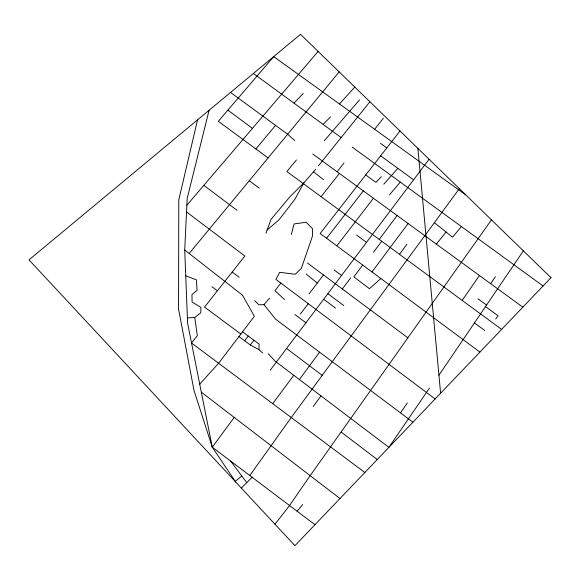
<?xml version="1.0" encoding="UTF-8"?>
<svg xmlns="http://www.w3.org/2000/svg" width="580" height="580" viewBox="0 0 580 580"><rect width="100%" height="100%" fill="white"/><g stroke="black" fill="none" stroke-linecap="round" stroke-linejoin="round"><path stroke-width="0.87" d="M262.689 353.024L258.919 349.66L259.108 344.085L242.563 331.811M235.639 481.944L212.258 447.187L187.601 323.219L184.715 249.994L187.173 198.462L209.097 110.265M197.555 119.85L178.785 199.919L178.553 309.017L193.988 390.398L212.258 447.187L314.969 524.704M291.349 234.501L294.046 223.945L306.16 222.227L312.576 228.817L312.533 235.879L301.332 268.446L295.22 274.26L279.647 272.31L275.928 279.4L435.13 398.96M265.952 233.131L271.041 219.363L289.754 196.975L303.906 182.801L315.665 169.302M303.906 182.801L294.857 199.361L278.994 219.842L267.119 229.977M438.937 375.216L523.356 250.85M429.476 388.085L388.89 447.354L275.094 361.137L268.207 353.64M400.504 412.88L407.327 402.948M490.615 283.663L495.4 276.696M495.769 318.986L498.017 315.723L485.511 306.61M462.173 300.389L479.428 275.507M491.47 219.863L310.169 475.658L289.529 505.506L274.978 524.226M249.792 475.513L291.247 417.52L459.353 188.667M313.236 406.529L320.957 395.893M399.489 254.315L406.87 244.289M212.258 447.187L234.211 417.404M299.389 379.545L319.565 352.154M272.702 403.665L293.777 375.296M371.983 271.962L408.102 223.518M379.233 239.424L397.133 215.528M373.513 252.198L381.705 241.244M342.316 288.985L350.69 277.827M362.703 265.075L353.865 276.834L369.416 288.666L380.872 278.56M238.945 336.56L250.335 345.02L253.938 340.25M270.367 370.011L429.084 159.254M244.637 340.786L248.247 336.023M300.339 314.063L308.248 303.681M309.053 293.842L323.466 274.949M336.835 245.862L373.433 198.251M326.591 238.257L363.326 190.885M280.858 283.105L274.964 290.667L284.505 299.534M399.99 130.986L320.167 233.486L479.914 352.096M374.658 129.297L383.387 118.146M321.095 196.685L339.373 173.427M337.096 171.767L344.02 162.965M436.356 244.115L446.071 231.986L434.369 222.676M318.406 165.858L369.91 101.761M297.163 511.263L302.666 504.527M189.181 253.482L339.169 71.891M296.431 159.993L286.868 171.528L501.613 329.389M461.375 226.533L452.516 237.242L446.071 231.986M255.874 148.951L275.551 125.381M389.39 194.923L400.309 182.113M186.854 205.248L318.115 51.431M254.627 300.672L258.941 304.819L263.987 304.66L269.57 298.135M324.271 140.802L359.477 99.919M383.829 184.15L397.844 168.352M339.488 103.979L354.8 87.08M199.716 384.12L218.617 363.254L254.366 316.31L242.483 295.176L184.715 249.994M381.299 176.697L375.934 182.41L365.741 174.964M293.98 103.131L303.275 93.445M323.118 124.395L330.571 116.863M241.331 488.063L252.133 477.275M235.233 481.342L241.831 476.064M187.391 317.891L194.735 317.499L200.811 312.75L200.898 307.371L192.103 302.079L191.951 294.647L197.084 290.283L196.374 279.857L185.731 275.783M250.335 345.02L258.919 349.66M465.682 194.815L273.68 56.615L218.326 121.314L268.09 157.941M380.509 143.325L386.809 147.907M380.639 155.832L413.598 179.815M253.366 73.493L341.149 137.547M352.198 147.11L543.09 285.983M312.794 154.048L522.855 307.161M477.992 298.801L486.569 305.044M230.543 92.452L287.665 134.241L294.647 140.505M474.425 322.937L484.713 330.469M356.693 235.139L366.502 242.353M249.248 180.757L259.282 188.174M227.882 110.142L252.46 128.369M334.123 269.961L341.562 275.471M232.174 272.078L239.17 277.262M240.86 334.044L204.53 307.081L244.847 256.034L186.535 211.917M307.509 263.059L407.863 337.821M327.845 293.683L343.795 305.558M211.997 286.767L217.399 290.79M323.654 299.251L335.552 308.125M364.849 472.512L191.545 343.034L197.331 335.595L194.735 317.499M294.879 314.49L305.935 322.777M412.924 422.204L275.514 319.101L263.987 304.66M203.834 185.353L237.01 210.315M286.585 348.471L322.219 375.354M341.105 432.013L377.261 459.527M201.318 392.174L339.981 498.532M313.512 171.774L323.466 179.662M306.168 274.057L317.289 283.047M230.688 461.093L246.746 482.661M417.883 148.371L440.604 393.233M551 277.704L294.937 545.671L29 259.862L300.512 34.329L551 277.704"/></g></svg>
